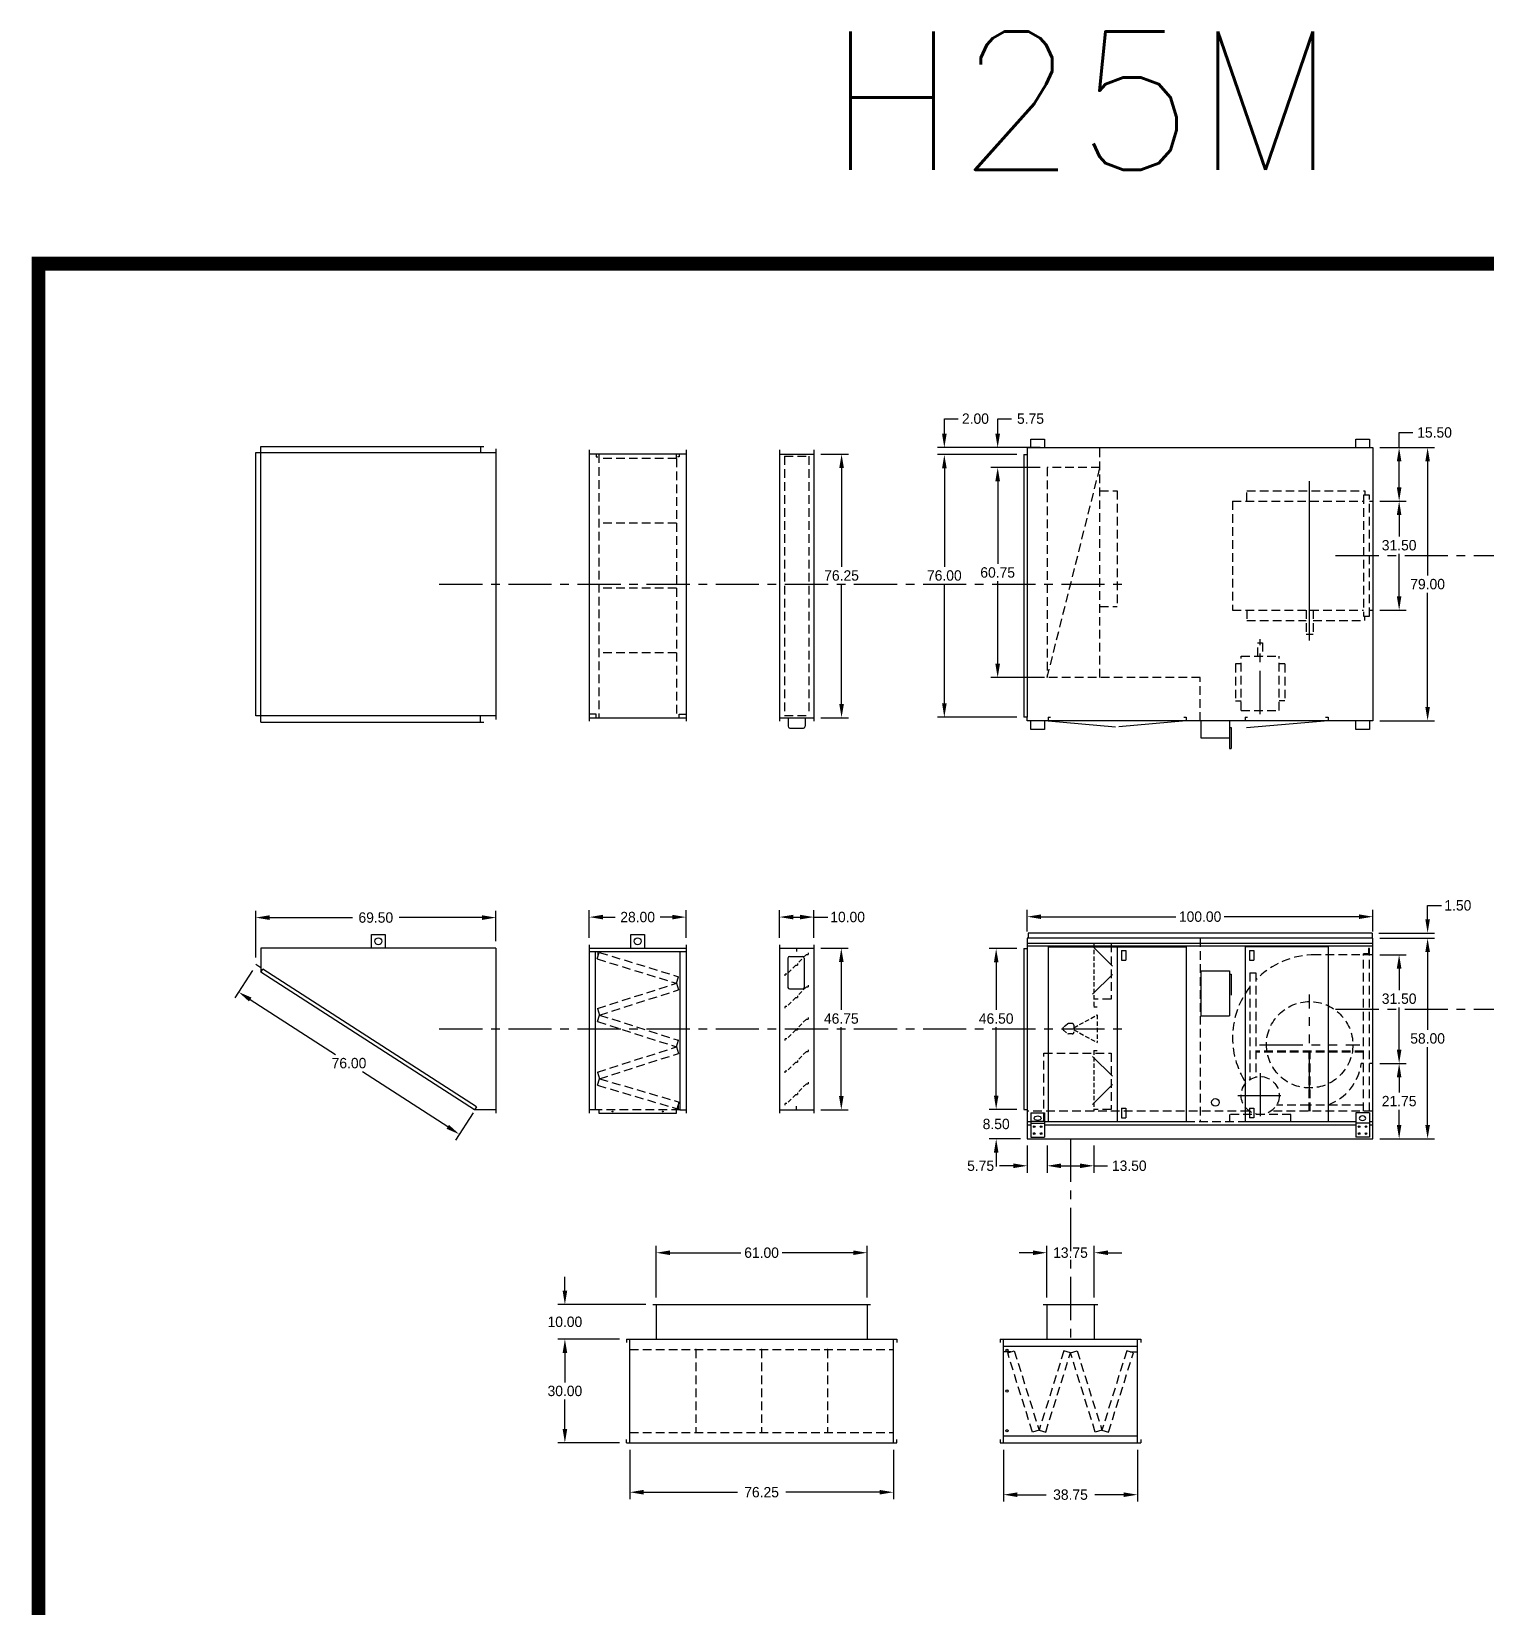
# Model space of a CAD drawing. Header units: inches. Extents: x 3 to 643, y -843 to 69.
# Drawn here: x 2.6 to 423.6, y -387.4 to 68.5 of the extents above; entities that cross this region are included whole.
import ezdxf

# ---------------------------------------------------------------- set-up
doc = ezdxf.new("R2010")
doc.units = ezdxf.units.IN
doc.header["$LTSCALE"] = 10
doc.header["$MEASUREMENT"] = 0
for name, pattern in [('CENTER', [2, 1.25, -0.25, 0.25, -0.25]), ('HIDDEN', [0.375, 0.25, -0.125]), ('PHANTOM', [2.5, 1.25, -0.25, 0.25, -0.25, 0.25, -0.25])]:
    doc.linetypes.add(name, pattern=pattern)
for name, color, linetype in [('CENTERLINE', 2, 'CENTER'), ('FA-FILTER', 5, 'Continuous'), ('HOOD', 5, 'Continuous'), ('INTAKE-DAMPER', 5, 'Continuous'), ('OBJECT', 5, 'Continuous'), ('RAM25UNIT', 3, 'Continuous')]:
    doc.layers.add(name, color=color, linetype=linetype)
doc.layers.add('TEXT', color=7, linetype='Continuous', lineweight=40)
doc.styles.add('S10', font='romans.shx', dxfattribs={"height": 0.1})
doc.dimstyles.new('DIMENSIONS', dxfattribs={"dimscale": 0, "dimtxt": 3, "dimasz": 4, "dimexe": 2, "dimexo": 2, "dimgap": 1, "dimtad": 0, "dimtih": 1, "dimtoh": 1, "dimzin": 0, "dimdsep": 46, "dimtxsty": 'Standard', "dimcen": 0.09, "dimclrd": 256, "dimclre": 256, "dimclrt": 1, "dimadec": 0, "dimazin": 0, "dimtfac": 1, "dimtofl": 0, "dimtmove": 0, "dimatfit": 3, "dimfxl": 0, "dimtolj": 1, "dimtzin": 0, "dimarcsym": 0})

# ---------------------------------------------------------------- blocks, each defined once
blk = doc.blocks.new('*D75')
at = {"layer": 'DEFPOINTS', "color": 0}
for p in [(390.72, -187.55), (290.72, -193.79), (390.72, -193.79)]:
    blk.add_point(p, dxfattribs=at)
at = {"layer": 'RAM25UNIT', "lineweight": -2}
for p, q in [((290.72, -191.79), (290.72, -185.55)), ((390.72, -191.79), (390.72, -185.55)), ((294.72, -187.55), (333.72, -187.55)), ((386.72, -187.55), (347.72, -187.55))]:
    blk.add_line(p, q, dxfattribs=at)
at = {"layer": 'RAM25UNIT'}
for points in [[(294.72, -186.89), (294.72, -188.22), (290.72, -187.55)], [(386.72, -186.89), (386.72, -188.22), (390.72, -187.55)]]:
    blk.add_solid(points, dxfattribs=at)
at = {"layer": 'RAM25UNIT', "color": 1, "insert": (340.72, -187.55), "char_height": 3, "attachment_point": 5}
blk.add_mtext('\\A1;100.00', dxfattribs=at)
blk = doc.blocks.new('*D76')
at = {"layer": 'DEFPOINTS', "color": 0}
for p in [(266.72, -51.85), (289.72, -53.85), (290.72, -51.85)]:
    blk.add_point(p, dxfattribs=at)
at = {"layer": 'RAM25UNIT', "lineweight": -2}
for p, q in [((266.72, -47.85), (266.72, -43.48)), ((266.72, -43.48), (270.72, -43.48)), ((288.72, -51.85), (264.72, -51.85)), ((287.72, -53.85), (264.72, -53.85)), ((266.72, -57.85), (266.72, -61.85))]:
    blk.add_line(p, q, dxfattribs=at)
at = {"layer": 'RAM25UNIT'}
for points in [[(266.06, -47.85), (267.39, -47.85), (266.72, -51.85)], [(266.06, -57.85), (267.39, -57.85), (266.72, -53.85)]]:
    blk.add_solid(points, dxfattribs=at)
at = {"layer": 'RAM25UNIT', "color": 1, "insert": (275.72, -43.48), "char_height": 3, "attachment_point": 5}
blk.add_mtext('\\A1;2.00', dxfattribs=at)
blk = doc.blocks.new('*D77')
at = {"layer": 'DEFPOINTS', "color": 0}
for p in [(136.99, -187.82), (136.99, -196.66), (67.49, -201.4)]:
    blk.add_point(p, dxfattribs=at)
at = {"layer": 'RAM25UNIT', "lineweight": -2}
for p, q in [((67.49, -199.4), (67.49, -185.82)), ((136.99, -194.66), (136.99, -185.82)), ((71.49, -187.82), (95.49, -187.82)), ((132.99, -187.82), (108.99, -187.82))]:
    blk.add_line(p, q, dxfattribs=at)
at = {"layer": 'RAM25UNIT'}
for points in [[(71.49, -187.15), (71.49, -188.48), (67.49, -187.82)], [(132.99, -187.15), (132.99, -188.48), (136.99, -187.82)]]:
    blk.add_solid(points, dxfattribs=at)
at = {"layer": 'RAM25UNIT', "color": 1, "insert": (102.24, -187.82), "char_height": 3, "attachment_point": 5}
blk.add_mtext('\\A1;69.50', dxfattribs=at)
blk = doc.blocks.new('*D78')
at = {"layer": 'DEFPOINTS', "color": 0}
for p in [(67.65, -201.4), (131.53, -242.57), (126.42, -250.51)]:
    blk.add_point(p, dxfattribs=at)
at = {"layer": 'RAM25UNIT', "lineweight": -2}
for p, q in [((66.57, -203.08), (61.45, -211.02)), ((65.9, -211.51), (90.6, -227.43)), ((123.05, -248.35), (98.35, -232.43)), ((130.45, -244.25), (125.33, -252.19))]:
    blk.add_line(p, q, dxfattribs=at)
at = {"layer": 'RAM25UNIT'}
for points in [[(66.26, -210.95), (65.54, -212.07), (62.53, -209.34)], [(123.41, -247.79), (122.69, -248.91), (126.42, -250.51)]]:
    blk.add_solid(points, dxfattribs=at)
at = {"layer": 'RAM25UNIT', "color": 1, "insert": (94.48, -229.93), "char_height": 3, "attachment_point": 5}
blk.add_mtext('\\A1;76.00', dxfattribs=at)
blk = doc.blocks.new('*D79')
at = {"layer": 'DEFPOINTS', "color": 0}
for p in [(228.99, -187.66), (218.99, -195.66), (228.99, -195.66)]:
    blk.add_point(p, dxfattribs=at)
at = {"layer": 'RAM25UNIT', "lineweight": -2}
for p, q in [((218.99, -193.66), (218.99, -185.66)), ((228.99, -193.66), (228.99, -185.66)), ((222.99, -187.66), (224.99, -187.66)), ((228.99, -187.66), (232.99, -187.66))]:
    blk.add_line(p, q, dxfattribs=at)
at = {"layer": 'RAM25UNIT'}
for points in [[(222.99, -187), (222.99, -188.33), (218.99, -187.66)], [(224.99, -187), (224.99, -188.33), (228.99, -187.66)]]:
    blk.add_solid(points, dxfattribs=at)
at = {"layer": 'RAM25UNIT', "color": 1, "insert": (238.74, -187.66), "char_height": 3, "attachment_point": 5}
blk.add_mtext('\\A1;10.00', dxfattribs=at)
blk = doc.blocks.new('*D80')
at = {"layer": 'DEFPOINTS', "color": 0}
for p in [(191.99, -187.67), (163.99, -195.66), (191.99, -195.66)]:
    blk.add_point(p, dxfattribs=at)
at = {"layer": 'RAM25UNIT', "lineweight": -2}
for p, q in [((163.99, -193.66), (163.99, -185.67)), ((191.99, -193.66), (191.99, -185.67)), ((167.99, -187.67), (171.49, -187.67)), ((187.99, -187.67), (184.49, -187.67))]:
    blk.add_line(p, q, dxfattribs=at)
at = {"layer": 'RAM25UNIT'}
for points in [[(167.99, -187), (167.99, -188.33), (163.99, -187.67)], [(187.99, -187), (187.99, -188.33), (191.99, -187.67)]]:
    blk.add_solid(points, dxfattribs=at)
at = {"layer": 'RAM25UNIT', "color": 1, "insert": (177.99, -187.67), "char_height": 3, "attachment_point": 5}
blk.add_mtext('\\A1;28.00', dxfattribs=at)
blk = doc.blocks.new('*D81')
at = {"layer": 'DEFPOINTS', "color": 0}
for p in [(289.72, -196.79), (281.72, -243.29), (289.72, -243.29)]:
    blk.add_point(p, dxfattribs=at)
at = {"layer": 'RAM25UNIT', "lineweight": -2}
for p, q in [((287.72, -196.79), (279.72, -196.79)), ((281.72, -200.79), (281.72, -214.54)), ((281.72, -239.29), (281.72, -219.54)), ((287.72, -243.29), (279.72, -243.29))]:
    blk.add_line(p, q, dxfattribs=at)
at = {"layer": 'RAM25UNIT'}
for points in [[(281.06, -200.79), (282.39, -200.79), (281.72, -196.79)], [(281.06, -239.29), (282.39, -239.29), (281.72, -243.29)]]:
    blk.add_solid(points, dxfattribs=at)
at = {"layer": 'RAM25UNIT', "color": 1, "insert": (281.72, -217.04), "char_height": 3, "attachment_point": 5}
blk.add_mtext('\\A1;46.50', dxfattribs=at)
blk = doc.blocks.new('*D82')
at = {"layer": 'DEFPOINTS', "color": 0}
for p in [(228.99, -196.66), (236.91, -196.66), (228.99, -243.41)]:
    blk.add_point(p, dxfattribs=at)
at = {"layer": 'RAM25UNIT', "lineweight": -2}
for p, q in [((230.99, -196.66), (238.91, -196.66)), ((236.91, -200.66), (236.91, -214.54)), ((236.91, -239.41), (236.91, -219.54)), ((230.99, -243.41), (238.91, -243.41))]:
    blk.add_line(p, q, dxfattribs=at)
at = {"layer": 'RAM25UNIT'}
for points in [[(236.25, -200.66), (237.58, -200.66), (236.91, -196.66)], [(236.25, -239.41), (237.58, -239.41), (236.91, -243.41)]]:
    blk.add_solid(points, dxfattribs=at)
at = {"layer": 'RAM25UNIT', "color": 1, "insert": (236.91, -217.04), "char_height": 3, "attachment_point": 5}
blk.add_mtext('\\A1;46.75', dxfattribs=at)
blk = doc.blocks.new('*D83')
at = {"layer": 'DEFPOINTS', "color": 0}
for p in [(289.72, -243.29), (281.72, -251.79), (290.72, -251.79)]:
    blk.add_point(p, dxfattribs=at)
at = {"layer": 'RAM25UNIT', "lineweight": -2}
for p, q in [((281.72, -239.29), (281.72, -235.29)), ((287.72, -243.29), (279.72, -243.29)), ((288.72, -251.79), (279.72, -251.79)), ((281.72, -255.79), (281.72, -259.79))]:
    blk.add_line(p, q, dxfattribs=at)
at = {"layer": 'RAM25UNIT'}
for points in [[(281.06, -239.29), (282.39, -239.29), (281.72, -243.29)], [(281.06, -255.79), (282.39, -255.79), (281.72, -251.79)]]:
    blk.add_solid(points, dxfattribs=at)
at = {"layer": 'RAM25UNIT', "color": 1, "insert": (281.72, -247.54), "char_height": 3, "attachment_point": 5}
blk.add_mtext('\\A1;8.50', dxfattribs=at)
blk = doc.blocks.new('*D84')
at = {"layer": 'DEFPOINTS', "color": 0}
for p in [(266.72, -53.85), (289.72, -53.85), (289.72, -129.85)]:
    blk.add_point(p, dxfattribs=at)
at = {"layer": 'RAM25UNIT', "lineweight": -2}
for p, q in [((287.72, -53.85), (264.72, -53.85)), ((266.72, -57.85), (266.72, -86.35)), ((266.72, -125.85), (266.72, -91.35)), ((287.72, -129.85), (264.72, -129.85))]:
    blk.add_line(p, q, dxfattribs=at)
at = {"layer": 'RAM25UNIT'}
for points in [[(266.06, -57.85), (267.39, -57.85), (266.72, -53.85)], [(266.06, -125.85), (267.39, -125.85), (266.72, -129.85)]]:
    blk.add_solid(points, dxfattribs=at)
at = {"layer": 'RAM25UNIT', "color": 1, "insert": (266.72, -88.85), "char_height": 3, "attachment_point": 5}
blk.add_mtext('\\A1;76.00', dxfattribs=at)
blk = doc.blocks.new('*D85')
at = {"layer": 'DEFPOINTS', "color": 0}
for p in [(228.99, -53.73), (228.99, -129.98), (236.99, -129.98)]:
    blk.add_point(p, dxfattribs=at)
at = {"layer": 'RAM25UNIT', "lineweight": -2}
for p, q in [((230.99, -53.73), (238.99, -53.73)), ((236.99, -57.73), (236.99, -86.35)), ((236.99, -125.98), (236.99, -91.35)), ((230.99, -129.98), (238.99, -129.98))]:
    blk.add_line(p, q, dxfattribs=at)
at = {"layer": 'RAM25UNIT'}
for points in [[(236.32, -57.73), (237.66, -57.73), (236.99, -53.73)], [(236.32, -125.98), (237.66, -125.98), (236.99, -129.98)]]:
    blk.add_solid(points, dxfattribs=at)
at = {"layer": 'RAM25UNIT', "color": 1, "insert": (236.99, -88.85), "char_height": 3, "attachment_point": 5}
blk.add_mtext('\\A1;76.25', dxfattribs=at)
blk = doc.blocks.new('*D88')
at = {"layer": 'DEFPOINTS', "color": 0}
for p in [(390.72, -193.79), (406.54, -193.79), (390.72, -251.79)]:
    blk.add_point(p, dxfattribs=at)
at = {"layer": 'RAM25UNIT', "lineweight": -2}
for p, q in [((392.72, -193.79), (408.54, -193.79)), ((406.54, -197.79), (406.54, -220.29)), ((406.54, -247.79), (406.54, -225.29)), ((392.72, -251.79), (408.54, -251.79))]:
    blk.add_line(p, q, dxfattribs=at)
at = {"layer": 'RAM25UNIT'}
for points in [[(405.88, -197.79), (407.21, -197.79), (406.54, -193.79)], [(405.88, -247.79), (407.21, -247.79), (406.54, -251.79)]]:
    blk.add_solid(points, dxfattribs=at)
at = {"layer": 'RAM25UNIT', "color": 1, "insert": (406.54, -222.79), "char_height": 3, "attachment_point": 5}
blk.add_mtext('\\A1;58.00', dxfattribs=at)
blk = doc.blocks.new('*D89')
at = {"layer": 'DEFPOINTS', "color": 0}
for p in [(390.72, -230.04), (390.72, -251.79), (398.3, -251.79)]:
    blk.add_point(p, dxfattribs=at)
at = {"layer": 'RAM25UNIT', "lineweight": -2}
for p, q in [((392.72, -230.04), (400.3, -230.04)), ((398.3, -234.04), (398.3, -238.41)), ((398.3, -247.79), (398.3, -243.41)), ((392.72, -251.79), (400.3, -251.79))]:
    blk.add_line(p, q, dxfattribs=at)
at = {"layer": 'RAM25UNIT'}
for points in [[(397.63, -234.04), (398.96, -234.04), (398.3, -230.04)], [(397.63, -247.79), (398.96, -247.79), (398.3, -251.79)]]:
    blk.add_solid(points, dxfattribs=at)
at = {"layer": 'RAM25UNIT', "color": 1, "insert": (398.3, -240.91), "char_height": 3, "attachment_point": 5}
blk.add_mtext('\\A1;21.75', dxfattribs=at)
blk = doc.blocks.new('*D90')
at = {"layer": 'DEFPOINTS', "color": 0}
for p in [(390.47, -192.29), (390.72, -193.79), (406.54, -192.29)]:
    blk.add_point(p, dxfattribs=at)
at = {"layer": 'RAM25UNIT', "lineweight": -2}
for p, q in [((406.54, -188.29), (406.54, -184.29)), ((406.54, -184.29), (410.54, -184.29)), ((392.47, -192.29), (408.54, -192.29)), ((392.72, -193.79), (408.54, -193.79)), ((406.54, -197.79), (406.54, -201.79))]:
    blk.add_line(p, q, dxfattribs=at)
at = {"layer": 'RAM25UNIT'}
for points in [[(405.88, -188.29), (407.21, -188.29), (406.54, -192.29)], [(405.88, -197.79), (407.21, -197.79), (406.54, -193.79)]]:
    blk.add_solid(points, dxfattribs=at)
at = {"layer": 'RAM25UNIT', "color": 1, "insert": (415.29, -184.29), "char_height": 3, "attachment_point": 5}
blk.add_mtext('\\A1;1.50', dxfattribs=at)
blk = doc.blocks.new('*D91')
at = {"layer": 'DEFPOINTS', "color": 0}
for p in [(390.72, -198.54), (390.72, -230.04), (398.3, -230.04)]:
    blk.add_point(p, dxfattribs=at)
at = {"layer": 'RAM25UNIT', "lineweight": -2}
for p, q in [((392.72, -198.54), (400.3, -198.54)), ((398.3, -202.54), (398.3, -208.79)), ((398.3, -226.04), (398.3, -213.79)), ((392.72, -230.04), (400.3, -230.04))]:
    blk.add_line(p, q, dxfattribs=at)
at = {"layer": 'RAM25UNIT'}
for points in [[(397.63, -202.54), (398.96, -202.54), (398.3, -198.54)], [(397.63, -226.04), (398.96, -226.04), (398.3, -230.04)]]:
    blk.add_solid(points, dxfattribs=at)
at = {"layer": 'RAM25UNIT', "color": 1, "insert": (398.3, -211.29), "char_height": 3, "attachment_point": 5}
blk.add_mtext('\\A1;31.50', dxfattribs=at)
blk = doc.blocks.new('*D95')
at = {"layer": 'DEFPOINTS', "color": 0}
for p in [(390.72, -51.85), (390.72, -130.85), (406.54, -130.85)]:
    blk.add_point(p, dxfattribs=at)
at = {"layer": 'RAM25UNIT', "lineweight": -2}
for p, q in [((392.72, -51.85), (408.54, -51.85)), ((406.54, -55.85), (406.54, -88.85)), ((406.54, -126.85), (406.54, -93.85)), ((392.72, -130.85), (408.54, -130.85))]:
    blk.add_line(p, q, dxfattribs=at)
at = {"layer": 'RAM25UNIT'}
for points in [[(405.88, -55.85), (407.21, -55.85), (406.54, -51.85)], [(405.88, -126.85), (407.21, -126.85), (406.54, -130.85)]]:
    blk.add_solid(points, dxfattribs=at)
at = {"layer": 'RAM25UNIT', "color": 1, "insert": (406.54, -91.35), "char_height": 3, "attachment_point": 5}
blk.add_mtext('\\A1;79.00', dxfattribs=at)
blk = doc.blocks.new('*D96')
at = {"layer": 'DEFPOINTS', "color": 0}
for p in [(390.72, -67.35), (390.72, -98.85), (398.3, -98.85)]:
    blk.add_point(p, dxfattribs=at)
at = {"layer": 'RAM25UNIT', "lineweight": -2}
for p, q in [((392.72, -67.35), (400.3, -67.35)), ((398.3, -71.35), (398.3, -77.6)), ((398.3, -94.85), (398.3, -82.6)), ((392.72, -98.85), (400.3, -98.85))]:
    blk.add_line(p, q, dxfattribs=at)
at = {"layer": 'RAM25UNIT'}
for points in [[(397.63, -71.35), (398.96, -71.35), (398.3, -67.35)], [(397.63, -94.85), (398.96, -94.85), (398.3, -98.85)]]:
    blk.add_solid(points, dxfattribs=at)
at = {"layer": 'RAM25UNIT', "color": 1, "insert": (398.3, -80.1), "char_height": 3, "attachment_point": 5}
blk.add_mtext('\\A1;31.50', dxfattribs=at)
blk = doc.blocks.new('*D97')
at = {"layer": 'DEFPOINTS', "color": 0}
for p in [(390.72, -51.85), (390.72, -67.35), (398.3, -67.35)]:
    blk.add_point(p, dxfattribs=at)
at = {"layer": 'RAM25UNIT', "lineweight": -2}
for p, q in [((398.3, -51.85), (398.3, -47.48)), ((398.3, -47.48), (402.3, -47.48)), ((392.72, -51.85), (400.3, -51.85)), ((398.3, -63.35), (398.3, -55.85)), ((392.72, -67.35), (400.3, -67.35))]:
    blk.add_line(p, q, dxfattribs=at)
at = {"layer": 'RAM25UNIT'}
for points in [[(397.63, -55.85), (398.96, -55.85), (398.3, -51.85)], [(397.63, -63.35), (398.96, -63.35), (398.3, -67.35)]]:
    blk.add_solid(points, dxfattribs=at)
at = {"layer": 'RAM25UNIT', "color": 1, "insert": (408.55, -47.48), "char_height": 3, "attachment_point": 5}
blk.add_mtext('\\A1;15.50', dxfattribs=at)
blk = doc.blocks.new('A$C7EE451D5')
at = {"layer": 'FA-FILTER', "linetype": 'Continuous'}
for centre in [(2, -3.1875), (2, -15), (2, -26.5)]:
    blk.add_circle(centre, 0.3125, dxfattribs=at)
blk = doc.blocks.new('*D128')
at = {"layer": 'DEFPOINTS', "color": 0}
for p in [(310.1, -284.77), (296.35, -299.77), (310.1, -299.77)]:
    blk.add_point(p, dxfattribs=at)
at = {"layer": 'RAM25UNIT', "lineweight": -2}
for p, q in [((292.35, -284.77), (288.35, -284.77)), ((296.35, -297.77), (296.35, -282.77)), ((310.1, -297.77), (310.1, -282.77)), ((314.1, -284.77), (318.1, -284.77))]:
    blk.add_line(p, q, dxfattribs=at)
at = {"layer": 'RAM25UNIT'}
for points in [[(292.35, -284.11), (292.35, -285.44), (296.35, -284.77)], [(314.1, -284.11), (314.1, -285.44), (310.1, -284.77)]]:
    blk.add_solid(points, dxfattribs=at)
at = {"layer": 'RAM25UNIT', "color": 1, "insert": (303.22, -284.77), "char_height": 3, "attachment_point": 5}
blk.add_mtext('\\A1;13.75', dxfattribs=at)
blk = doc.blocks.new('*D129')
at = {"layer": 'DEFPOINTS', "color": 0}
for p in [(283.85, -339.77), (322.6, -339.77), (322.6, -354.77)]:
    blk.add_point(p, dxfattribs=at)
at = {"layer": 'RAM25UNIT', "lineweight": -2}
for p, q in [((283.85, -341.77), (283.85, -356.77)), ((322.6, -341.77), (322.6, -356.77)), ((287.85, -354.77), (296.22, -354.77)), ((318.6, -354.77), (310.22, -354.77))]:
    blk.add_line(p, q, dxfattribs=at)
at = {"layer": 'RAM25UNIT'}
for points in [[(287.85, -354.11), (287.85, -355.44), (283.85, -354.77)], [(318.6, -354.11), (318.6, -355.44), (322.6, -354.77)]]:
    blk.add_solid(points, dxfattribs=at)
at = {"layer": 'RAM25UNIT', "color": 1, "insert": (303.22, -354.77), "char_height": 3, "attachment_point": 5}
blk.add_mtext('\\A1;38.75', dxfattribs=at)
blk = doc.blocks.new('*D130')
at = {"layer": 'DEFPOINTS', "color": 0}
for p in [(175.72, -339.77), (251.97, -339.77), (251.97, -354.06)]:
    blk.add_point(p, dxfattribs=at)
at = {"layer": 'RAM25UNIT', "lineweight": -2}
for p, q in [((175.72, -341.77), (175.72, -356.06)), ((251.97, -341.77), (251.97, -356.06)), ((179.72, -354.06), (206.85, -354.06)), ((247.97, -354.06), (220.85, -354.06))]:
    blk.add_line(p, q, dxfattribs=at)
at = {"layer": 'RAM25UNIT'}
for points in [[(179.72, -353.39), (179.72, -354.73), (175.72, -354.06)], [(247.97, -353.39), (247.97, -354.73), (251.97, -354.06)]]:
    blk.add_solid(points, dxfattribs=at)
at = {"layer": 'RAM25UNIT', "color": 1, "insert": (213.85, -354.06), "char_height": 3, "attachment_point": 5}
blk.add_mtext('\\A1;76.25', dxfattribs=at)
blk = doc.blocks.new('*D131')
at = {"layer": 'DEFPOINTS', "color": 0}
for p in [(244.35, -284.77), (183.35, -299.77), (244.35, -299.77)]:
    blk.add_point(p, dxfattribs=at)
at = {"layer": 'RAM25UNIT', "lineweight": -2}
for p, q in [((183.35, -297.77), (183.35, -282.77)), ((187.35, -284.77), (207.85, -284.77)), ((240.35, -284.77), (219.85, -284.77)), ((244.35, -297.77), (244.35, -282.77))]:
    blk.add_line(p, q, dxfattribs=at)
at = {"layer": 'RAM25UNIT'}
for points in [[(187.35, -284.11), (187.35, -285.44), (183.35, -284.77)], [(240.35, -284.11), (240.35, -285.44), (244.35, -284.77)]]:
    blk.add_solid(points, dxfattribs=at)
at = {"layer": 'RAM25UNIT', "color": 1, "insert": (213.85, -284.77), "char_height": 3, "attachment_point": 5}
blk.add_mtext('\\A1;61.00', dxfattribs=at)
blk = doc.blocks.new('*D132')
at = {"layer": 'DEFPOINTS', "color": 0}
for p in [(156.94, -299.77), (182.35, -299.77), (174.72, -309.77)]:
    blk.add_point(p, dxfattribs=at)
at = {"layer": 'RAM25UNIT', "lineweight": -2}
for p, q in [((156.94, -295.77), (156.94, -291.77)), ((180.35, -299.77), (154.94, -299.77)), ((172.72, -309.77), (154.94, -309.77)), ((156.94, -313.77), (156.94, -317.77))]:
    blk.add_line(p, q, dxfattribs=at)
at = {"layer": 'RAM25UNIT'}
for points in [[(156.28, -295.77), (157.61, -295.77), (156.94, -299.77)], [(156.28, -313.77), (157.61, -313.77), (156.94, -309.77)]]:
    blk.add_solid(points, dxfattribs=at)
at = {"layer": 'RAM25UNIT', "color": 1, "insert": (156.94, -304.77), "char_height": 3, "attachment_point": 5}
blk.add_mtext('\\A1;10.00', dxfattribs=at)
blk = doc.blocks.new('*D133')
at = {"layer": 'DEFPOINTS', "color": 0}
for p in [(156.94, -309.77), (174.72, -309.77), (174.72, -339.77)]:
    blk.add_point(p, dxfattribs=at)
at = {"layer": 'RAM25UNIT', "lineweight": -2}
for p, q in [((172.72, -309.77), (154.94, -309.77)), ((156.94, -313.77), (156.94, -322.27)), ((156.94, -335.77), (156.94, -327.27)), ((172.72, -339.77), (154.94, -339.77))]:
    blk.add_line(p, q, dxfattribs=at)
at = {"layer": 'RAM25UNIT'}
for points in [[(156.28, -313.77), (157.61, -313.77), (156.94, -309.77)], [(156.28, -335.77), (157.61, -335.77), (156.94, -339.77)]]:
    blk.add_solid(points, dxfattribs=at)
at = {"layer": 'RAM25UNIT', "color": 1, "insert": (156.94, -324.77), "char_height": 3, "attachment_point": 5}
blk.add_mtext('\\A1;30.00', dxfattribs=at)
blk = doc.blocks.new('*D134')
at = {"layer": 'DEFPOINTS', "color": 0}
for p in [(296.47, -251.79), (309.97, -251.79), (309.97, -259.62)]:
    blk.add_point(p, dxfattribs=at)
at = {"layer": 'RAM25UNIT', "lineweight": -2}
for p, q in [((296.47, -253.79), (296.47, -261.62)), ((309.97, -253.79), (309.97, -261.62)), ((300.47, -259.62), (305.97, -259.62)), ((309.97, -259.62), (313.97, -259.62))]:
    blk.add_line(p, q, dxfattribs=at)
at = {"layer": 'RAM25UNIT'}
for points in [[(300.47, -258.95), (300.47, -260.29), (296.47, -259.62)], [(305.97, -258.95), (305.97, -260.29), (309.97, -259.62)]]:
    blk.add_solid(points, dxfattribs=at)
at = {"layer": 'RAM25UNIT', "color": 1, "insert": (320.22, -259.62), "char_height": 3, "attachment_point": 5}
blk.add_mtext('\\A1;13.50', dxfattribs=at)
blk = doc.blocks.new('*D135')
at = {"layer": 'DEFPOINTS', "color": 0}
for p in [(290.72, -251.79), (296.47, -251.79), (296.47, -259.62)]:
    blk.add_point(p, dxfattribs=at)
at = {"layer": 'RAM25UNIT', "lineweight": -2}
for p, q in [((290.72, -253.79), (290.72, -261.62)), ((296.47, -253.79), (296.47, -261.62)), ((286.72, -259.62), (282.72, -259.62)), ((300.47, -259.62), (304.47, -259.62))]:
    blk.add_line(p, q, dxfattribs=at)
at = {"layer": 'RAM25UNIT'}
for points in [[(286.72, -258.95), (286.72, -260.29), (290.72, -259.62)], [(300.47, -258.95), (300.47, -260.29), (296.47, -259.62)]]:
    blk.add_solid(points, dxfattribs=at)
at = {"layer": 'RAM25UNIT', "color": 1, "insert": (277.22, -259.62), "char_height": 3, "attachment_point": 5}
blk.add_mtext('\\A1;5.75', dxfattribs=at)
blk = doc.blocks.new('*D136')
at = {"layer": 'DEFPOINTS', "color": 0}
for p in [(296.47, -57.6), (282.15, -118.35), (296.47, -118.35)]:
    blk.add_point(p, dxfattribs=at)
at = {"layer": 'RAM25UNIT', "lineweight": -2}
for p, q in [((294.47, -57.6), (280.15, -57.6)), ((282.15, -61.6), (282.15, -85.48)), ((282.15, -114.35), (282.15, -90.48)), ((294.47, -118.35), (280.15, -118.35))]:
    blk.add_line(p, q, dxfattribs=at)
at = {"layer": 'RAM25UNIT'}
for points in [[(281.48, -61.6), (282.82, -61.6), (282.15, -57.6)], [(281.48, -114.35), (282.82, -114.35), (282.15, -118.35)]]:
    blk.add_solid(points, dxfattribs=at)
at = {"layer": 'RAM25UNIT', "color": 1, "insert": (282.15, -87.98), "char_height": 3, "attachment_point": 5}
blk.add_mtext('\\A1;60.75', dxfattribs=at)
blk = doc.blocks.new('*D137')
at = {"layer": 'DEFPOINTS', "color": 0}
for p in [(282.15, -51.85), (296.47, -51.85), (296.47, -57.6)]:
    blk.add_point(p, dxfattribs=at)
at = {"layer": 'RAM25UNIT', "lineweight": -2}
for p, q in [((282.15, -47.85), (282.15, -43.48)), ((282.15, -43.48), (286.15, -43.48)), ((294.47, -51.85), (280.15, -51.85)), ((294.47, -57.6), (280.15, -57.6)), ((282.15, -61.6), (282.15, -65.6))]:
    blk.add_line(p, q, dxfattribs=at)
at = {"layer": 'RAM25UNIT'}
for points in [[(281.48, -47.85), (282.82, -47.85), (282.15, -51.85)], [(281.48, -61.6), (282.82, -61.6), (282.15, -57.6)]]:
    blk.add_solid(points, dxfattribs=at)
at = {"layer": 'RAM25UNIT', "color": 1, "insert": (291.65, -43.48), "char_height": 3, "attachment_point": 5}
blk.add_mtext('\\A1;5.75', dxfattribs=at)
blk = doc.blocks.new('A$C1C4A39E1')
at = {"layer": 'OBJECT', "color": 4, "linetype": 'HIDDEN'}
for p, q in [((4.85, 15.675), (4.85, 19.525)), ((4.85, 19.525), (6.15, 19.525)), ((6.15, 19.525), (6.15, 15.675)), ((0, 0), (0, 15.675)), ((0, 15.675), (11, 15.675)), ((11, 0), (11, 15.675)), ((-1.65, 13.475), (-1.65, 2.75)), ((0, 13.475), (-1.65, 13.475)), ((12.65, 13.475), (11, 13.475)), ((12.65, 13.475), (12.65, 2.75)), ((-1.65, 2.75), (0, 2.75)), ((0, 0), (11, 0)), ((12.65, 2.75), (11, 2.75))]:
    blk.add_line(p, q, dxfattribs=at)
at = {"layer": 'OBJECT', "color": 191, "linetype": 'PHANTOM'}
blk.add_line((5.5, -1.1), (5.5, 20.625), dxfattribs=at)

msp = doc.modelspace()

# ---------------------------------------------------------------- linework, layer by layer
at = {"color": 191, "linetype": 'PHANTOM', "ltscale": 12}
msp.add_line((372.411, -107.618), (372.411, -61.534), dxfattribs=at)
at = {"color": 5, "ltscale": 12}
for p, q in [((317.974, -197.289), (319.224, -197.289)), ((317.974, -197.289), (317.974, -200.164)), ((317.974, -200.164), (319.224, -200.164)), ((319.224, -197.289), (319.224, -200.164)), ((354.974, -197.289), (354.974, -200.164)), ((354.974, -197.289), (356.224, -197.289)), ((354.974, -200.164), (356.224, -200.164)), ((356.224, -197.289), (356.224, -200.164)), ((340.974, -203.207), (340.974, -216.207)), ((340.974, -203.207), (349.224, -203.207)), ((349.224, -203.207), (349.224, -216.207)), ((349.224, -204.207), (349.724, -204.207)), ((349.724, -204.207), (349.724, -210.207)), ((340.974, -216.207), (349.224, -216.207)), ((317.974, -242.914), (319.224, -242.914)), ((317.974, -242.914), (317.974, -245.789)), ((317.974, -245.789), (319.224, -245.789)), ((319.224, -242.914), (319.224, -245.789)), ((354.974, -242.914), (356.224, -242.914)), ((354.974, -242.914), (354.974, -245.789)), ((356.224, -242.914), (356.224, -245.789))]:
    msp.add_line(p, q, dxfattribs=at)
at = {"layer": 'CENTERLINE'}
for p, q in [((379.917, -83.101), (490.679, -83.101)), ((120.584, -91.351), (319.021, -91.351)), ((379.917, -214.289), (578.794, -214.289)), ((120.584, -220.039), (319.021, -220.039)), ((303.224, -251.789), (303.224, -309.775))]:
    msp.add_line(p, q, dxfattribs=at)
at = {"layer": 'FA-FILTER'}
for p, q in [((163.991, -52.476), (163.991, -130.976)), ((191.991, -53.726), (163.991, -53.726)), ((191.991, -52.476), (191.991, -130.976)), ((163.991, -129.976), (191.991, -129.976)), ((163.991, -195.664), (163.991, -244.414)), ((175.991, -192.664), (179.991, -192.664)), ((175.991, -196.664), (175.991, -192.664)), ((179.991, -192.664), (179.991, -196.664)), ((191.991, -195.664), (191.991, -244.414)), ((163.991, -196.664), (191.991, -196.664)), ((163.991, -197.664), (191.991, -197.664)), ((165.741, -197.664), (165.741, -243.414)), ((190.241, -197.664), (190.241, -243.414)), ((165.741, -243.414), (163.991, -243.414)), ((166.741, -243.414), (166.741, -244.414)), ((166.741, -244.414), (189.241, -244.414)), ((189.241, -244.414), (189.241, -243.414)), ((190.241, -243.414), (191.991, -243.414))]:
    msp.add_line(p, q, dxfattribs=at)
at = {"layer": 'FA-FILTER', "color": 4, "linetype": 'HIDDEN'}
for p, q in [((165.991, -53.726), (165.991, -54.476)), ((165.991, -54.476), (166.491, -54.476)), ((166.741, -53.726), (166.741, -129.976)), ((189.241, -54.976), (189.241, -53.726)), ((189.991, -54.476), (189.491, -54.476)), ((189.991, -53.726), (189.991, -54.476)), ((189.241, -54.976), (166.741, -54.976)), ((189.241, -54.976), (189.241, -129.976)), ((189.241, -73.726), (166.741, -73.726)), ((189.241, -92.476), (166.741, -92.476)), ((189.241, -111.226), (166.741, -111.226)), ((165.991, -128.976), (163.991, -128.976)), ((165.991, -129.976), (165.991, -128.976)), ((189.991, -128.976), (191.991, -128.976)), ((189.991, -129.976), (189.991, -128.976)), ((166.304, -199.788), (166.89, -197.875)), ((166.304, -199.788), (189.251, -206.818)), ((166.597, -198.831), (166.597, -197.664)), ((166.89, -197.875), (189.837, -204.905)), ((189.263, -206.821), (189.849, -204.909)), ((166.365, -214.104), (189.229, -206.811)), ((166.972, -216.01), (189.837, -208.716)), ((189.241, -206.807), (189.849, -208.712)), ((166.365, -214.104), (166.972, -216.01)), ((166.365, -217.915), (166.972, -216.01)), ((166.365, -217.915), (189.229, -225.209)), ((166.972, -216.01), (189.837, -223.303)), ((189.241, -225.212), (189.849, -223.307)), ((166.365, -232.51), (189.229, -225.216)), ((166.972, -234.415), (189.837, -227.121)), ((189.241, -225.212), (189.849, -227.118)), ((166.365, -232.51), (166.972, -234.415)), ((166.408, -236.334), (166.972, -234.415)), ((166.408, -236.334), (189.432, -243.106)), ((166.972, -234.415), (189.997, -241.188)), ((189.444, -243.11), (190.009, -241.191)), ((190.241, -243.414), (165.741, -243.414))]:
    msp.add_line(p, q, dxfattribs=at)
at = {"layer": 'FA-FILTER', "color": 4}
msp.add_line((189.727, -242.151), (189.727, -243.414), dxfattribs=at)
at = {"layer": 'FA-FILTER'}
for centre, radius in [((177.991, -194.664), 1), ((170.741, -243.914), 0.125), ((185.241, -243.914), 0.125)]:
    msp.add_circle(centre, radius, dxfattribs=at)
at = {"layer": 'HOOD'}
for p, q in [((67.491, -53.226), (136.991, -53.226)), ((67.491, -129.476), (67.491, -53.226)), ((68.991, -51.476), (133.491, -51.476)), ((68.991, -131.226), (68.991, -51.476)), ((132.491, -51.476), (132.491, -53.226)), ((136.991, -52.226), (136.991, -130.476)), ((136.991, -129.476), (67.491, -129.476)), ((68.991, -131.226), (133.491, -131.226)), ((132.491, -131.226), (132.491, -129.476)), ((100.991, -192.664), (104.991, -192.664)), ((100.991, -196.664), (100.991, -192.664)), ((104.991, -192.664), (104.991, -196.664)), ((136.991, -196.664), (68.991, -196.664)), ((68.991, -196.664), (68.991, -203.557)), ((136.991, -196.664), (136.991, -244.414)), ((68.991, -202.367), (67.491, -201.401)), ((68.991, -203.557), (69.533, -202.717)), ((130.83, -243.414), (68.991, -203.557)), ((131.372, -242.574), (69.533, -202.717)), ((131.372, -242.574), (130.83, -243.414)), ((136.991, -243.414), (130.83, -243.414))]:
    msp.add_line(p, q, dxfattribs=at)
msp.add_circle((102.991, -194.664), 1, dxfattribs=at)
at = {"layer": 'INTAKE-DAMPER'}
for p, q in [((218.991, -52.476), (218.991, -130.976)), ((218.991, -53.726), (228.991, -53.726)), ((228.991, -52.476), (228.991, -130.976)), ((218.991, -129.976), (228.991, -129.976)), ((221.491, -129.976), (221.491, -132.476)), ((226.491, -129.976), (226.491, -132.476)), ((221.991, -132.976), (225.991, -132.976)), ((218.991, -195.664), (218.991, -244.414)), ((228.991, -195.664), (228.991, -244.414)), ((218.976, -196.664), (228.976, -196.664)), ((218.991, -243.414), (228.991, -243.414))]:
    msp.add_line(p, q, dxfattribs=at)
at = {"layer": 'INTAKE-DAMPER', "color": 4, "linetype": 'HIDDEN'}
for p, q in [((220.491, -54.351), (227.491, -54.351)), ((220.491, -54.351), (220.491, -129.351)), ((227.491, -54.351), (227.491, -129.351)), ((220.491, -129.351), (227.491, -129.351)), ((223.976, -196.664), (223.976, -197.664)), ((223.991, -243.414), (223.991, -242.414))]:
    msp.add_line(p, q, dxfattribs=at)
at = {"layer": 'INTAKE-DAMPER', "ltscale": 12}
for p, q in [((221.476, -199.534), (221.476, -207.994)), ((221.946, -199.064), (225.706, -199.064)), ((226.176, -199.534), (226.176, -207.994)), ((221.946, -208.464), (225.706, -208.464))]:
    msp.add_line(p, q, dxfattribs=at)
at = {"layer": 'INTAKE-DAMPER', "color": 4, "linetype": 'HIDDEN', "ltscale": 0.5}
for p, q in [((226.805, -198.51), (224.226, -201.089)), ((223.726, -201.589), (221.147, -204.168)), ((223.726, -201.589), (224.226, -201.589)), ((224.226, -201.089), (224.226, -201.589)), ((226.805, -207.86), (224.226, -210.439)), ((223.726, -210.939), (221.147, -213.518)), ((223.726, -210.939), (224.226, -210.939)), ((224.226, -210.439), (224.226, -210.939)), ((226.805, -217.21), (224.226, -219.789)), ((223.726, -220.289), (221.147, -222.868)), ((223.726, -220.289), (224.226, -220.289)), ((224.226, -219.789), (224.226, -220.289)), ((226.805, -226.56), (224.226, -229.139)), ((223.726, -229.639), (221.147, -232.218)), ((223.726, -229.639), (224.226, -229.639)), ((224.226, -229.139), (224.226, -229.639)), ((226.805, -235.91), (224.226, -238.489)), ((223.726, -238.989), (221.147, -241.568)), ((223.726, -238.989), (224.226, -238.989)), ((224.226, -238.489), (224.226, -238.989))]:
    msp.add_line(p, q, dxfattribs=at)
at = {"layer": 'INTAKE-DAMPER', "color": 4, "linetype": 'HIDDEN', "ltscale": 12}
for p, q in [((226.805, -198.51), (227.305, -198.51)), ((227.305, -198.01), (227.305, -198.51)), ((220.647, -204.668), (220.647, -204.168)), ((221.147, -204.168), (220.647, -204.168)), ((226.805, -207.86), (227.305, -207.86)), ((227.305, -207.36), (227.305, -207.86)), ((221.147, -213.518), (220.647, -213.518)), ((220.647, -214.018), (220.647, -213.518)), ((226.805, -217.21), (227.305, -217.21)), ((227.305, -216.71), (227.305, -217.21)), ((220.647, -223.368), (220.647, -222.868)), ((221.147, -222.868), (220.647, -222.868)), ((226.805, -226.56), (227.305, -226.56)), ((227.305, -226.06), (227.305, -226.56)), ((221.147, -232.218), (220.647, -232.218)), ((220.647, -232.718), (220.647, -232.218)), ((226.805, -235.91), (227.305, -235.91)), ((227.305, -235.41), (227.305, -235.91)), ((221.147, -241.568), (220.647, -241.568)), ((220.647, -242.068), (220.647, -241.568))]:
    msp.add_line(p, q, dxfattribs=at)
at = {"layer": 'INTAKE-DAMPER'}
for centre, start, end in [((221.991, -132.476), 180, 270), ((225.991, -132.476), 270, 0)]:
    msp.add_arc(centre, 0.5, start, end, dxfattribs=at)
at = {"layer": 'INTAKE-DAMPER', "ltscale": 12}
for centre, start, end in [((221.946, -199.534), 90, 180), ((225.706, -199.534), 0, 90), ((221.946, -207.994), 180, 270), ((225.706, -207.994), 270, 0)]:
    msp.add_arc(centre, 0.47, start, end, dxfattribs=at)
at = {"layer": 'OBJECT'}
for p, q in [((291.724, -49.351), (295.724, -49.351)), ((291.724, -51.851), (291.724, -49.351)), ((295.724, -49.351), (295.724, -51.851)), ((385.724, -49.351), (389.724, -49.351)), ((385.724, -51.851), (385.724, -49.351)), ((389.724, -49.351), (389.724, -51.851)), ((289.724, -53.851), (289.724, -129.851)), ((289.724, -53.851), (290.724, -53.851)), ((290.724, -51.851), (390.724, -51.851)), ((290.724, -51.851), (290.724, -129.851)), ((390.724, -51.851), (390.724, -130.851)), ((290.724, -129.851), (289.724, -129.851)), ((290.724, -130.851), (290.724, -129.851)), ((390.724, -130.851), (290.724, -130.851)), ((291.724, -133.351), (291.724, -130.851)), ((295.724, -130.851), (295.724, -133.351)), ((385.724, -133.351), (385.724, -130.851)), ((389.724, -130.851), (389.724, -133.351)), ((295.724, -133.351), (291.724, -133.351)), ((389.724, -133.351), (385.724, -133.351)), ((390.724, -193.789), (290.724, -193.789)), ((290.724, -193.789), (290.724, -251.789)), ((390.724, -195.289), (290.724, -195.289)), ((390.724, -196.039), (290.724, -196.039)), ((390.474, -192.289), (290.974, -192.289)), ((290.974, -192.289), (290.974, -193.789)), ((390.474, -192.289), (390.474, -193.789)), ((390.724, -198.539), (390.724, -193.789)), ((289.724, -196.789), (289.724, -243.289)), ((289.724, -196.789), (290.724, -196.789)), ((296.724, -196.289), (296.724, -246.789)), ((296.724, -196.289), (336.724, -196.289)), ((316.724, -196.289), (316.724, -246.789)), ((336.724, -196.289), (336.724, -246.789)), ((377.724, -196.289), (353.724, -196.289)), ((353.724, -196.289), (353.724, -246.789)), ((377.724, -196.289), (377.724, -246.789)), ((390.724, -230.039), (390.724, -198.539)), ((390.724, -251.789), (390.724, -230.039)), ((289.724, -243.289), (290.724, -243.289)), ((356.224, -245.789), (354.974, -245.789)), ((290.724, -246.789), (291.724, -246.789)), ((290.724, -247.789), (291.724, -247.789)), ((295.724, -246.789), (336.724, -246.789)), ((295.724, -247.789), (385.724, -247.789)), ((353.724, -246.789), (385.724, -246.789)), ((389.724, -246.789), (390.724, -246.789)), ((389.724, -247.789), (390.724, -247.789)), ((290.724, -251.789), (390.724, -251.789)), ((182.349, -299.775), (245.349, -299.775)), ((183.349, -299.775), (183.349, -309.775)), ((244.349, -299.775), (244.349, -309.775)), ((295.349, -299.775), (311.099, -299.775)), ((296.349, -299.775), (296.349, -309.775)), ((310.099, -299.775), (310.099, -309.775)), ((174.724, -309.775), (252.974, -309.775)), ((174.724, -309.775), (174.724, -310.775)), ((175.724, -339.775), (175.724, -309.775)), ((251.974, -339.775), (251.974, -309.775)), ((252.974, -309.775), (252.974, -310.775)), ((282.849, -309.775), (323.599, -309.775)), ((282.849, -309.775), (282.849, -310.775)), ((283.849, -339.775), (283.849, -309.775)), ((322.599, -339.775), (322.599, -309.775)), ((323.599, -309.775), (323.599, -310.775)), ((283.849, -311.775), (322.599, -311.775)), ((174.724, -339.775), (174.724, -338.775)), ((174.724, -339.775), (252.974, -339.775)), ((252.974, -339.775), (252.974, -338.775)), ((282.849, -338.775), (282.849, -339.775)), ((282.849, -339.775), (323.599, -339.775)), ((283.849, -337.775), (322.599, -337.775)), ((323.599, -338.775), (323.599, -339.775))]:
    msp.add_line(p, q, dxfattribs=at)
at = {"layer": 'OBJECT', "color": 4, "linetype": 'HIDDEN'}
for p, q in [((311.724, -118.351), (311.724, -51.851)), ((296.474, -57.601), (296.474, -118.351)), ((296.474, -118.351), (311.724, -57.601)), ((311.724, -57.601), (296.474, -57.601)), ((311.724, -64.351), (316.724, -64.351)), ((316.724, -64.351), (316.724, -97.851)), ((350.099, -67.351), (387.974, -67.351)), ((350.099, -67.351), (350.099, -98.851)), ((354.224, -64.351), (388.349, -64.351)), ((354.224, -67.351), (354.224, -64.351)), ((387.974, -65.601), (387.974, -100.601)), ((389.724, -65.601), (387.974, -65.601)), ((388.349, -64.351), (388.349, -65.601)), ((389.724, -100.601), (389.724, -65.601)), ((389.724, -67.351), (390.724, -67.351)), ((311.724, -97.851), (316.724, -97.851)), ((350.099, -98.851), (387.974, -98.851)), ((354.224, -98.851), (354.224, -101.851)), ((371.411, -98.851), (371.411, -105.851)), ((373.411, -98.851), (373.411, -105.851)), ((389.724, -98.851), (390.724, -98.851)), ((354.224, -101.851), (371.411, -101.851)), ((373.411, -101.851), (388.349, -101.851)), ((387.974, -100.601), (389.724, -100.601)), ((388.349, -101.851), (388.349, -100.601)), ((371.411, -105.851), (373.411, -105.851)), ((340.724, -118.351), (290.724, -118.351)), ((340.724, -130.851), (340.724, -118.351)), ((314.974, -195.289), (314.974, -211.414)), ((340.724, -193.789), (340.724, -246.789)), ((390.724, -198.539), (374.099, -198.539)), ((387.974, -243.789), (387.974, -198.289)), ((389.474, -198.289), (387.974, -198.289)), ((389.474, -196.789), (389.474, -198.289)), ((389.724, -196.789), (389.474, -196.789)), ((389.724, -243.789), (389.724, -196.789)), ((355.099, -203.789), (355.099, -234.679)), ((355.099, -203.789), (356.849, -203.789)), ((356.849, -203.789), (356.849, -233.933)), ((314.974, -211.414), (309.974, -211.414)), ((302.315, -221.356), (302.64, -221.477)), ((295.474, -246.789), (295.474, -227.039)), ((295.474, -227.039), (314.974, -227.039)), ((314.974, -227.039), (314.974, -243.289)), ((387.974, -226.477), (356.849, -226.477)), ((387.974, -226.727), (356.849, -226.727)), ((372.286, -243.789), (372.286, -226.727)), ((372.536, -243.789), (372.536, -226.727)), ((387.974, -230.039), (387.349, -230.039)), ((390.724, -230.039), (389.724, -230.039)), ((354.936, -243.789), (290.724, -243.789)), ((314.974, -243.289), (309.974, -243.289)), ((366.974, -244.789), (349.224, -244.789)), ((349.224, -244.789), (349.224, -246.789)), ((390.724, -243.789), (361.261, -243.789)), ((372.161, -242.039), (362.862, -242.039)), ((366.974, -246.789), (366.974, -244.789)), ((387.974, -242.039), (372.661, -242.039)), ((336.724, -246.789), (353.724, -246.789)), ((175.724, -312.775), (251.974, -312.775)), ((194.786, -312.775), (194.786, -336.775)), ((213.849, -312.775), (213.849, -336.775)), ((232.911, -312.775), (232.911, -336.775)), ((285.999, -313.476), (283.849, -313.476)), ((320.448, -313.476), (322.599, -313.476)), ((175.724, -336.775), (251.974, -336.775))]:
    msp.add_line(p, q, dxfattribs=at)
at = {"layer": 'OBJECT', "color": 4, "linetype": 'HIDDEN', "ltscale": 12}
for p, q in [((296.724, -129.851), (297.474, -129.851)), ((296.724, -129.851), (296.724, -130.851)), ((296.724, -130.851), (316.224, -132.582)), ((336.724, -130.851), (317.224, -132.582)), ((335.974, -129.851), (336.724, -129.851)), ((336.724, -129.851), (336.724, -130.851)), ((353.724, -129.851), (354.474, -129.851)), ((353.724, -129.851), (353.724, -130.851)), ((377.724, -130.851), (354.185, -132.941)), ((376.974, -129.851), (377.724, -129.851)), ((377.724, -129.851), (377.724, -130.851)), ((315.346, -201.849), (309.601, -196.104)), ((315.346, -204.229), (309.601, -209.974)), ((315.346, -233.724), (309.601, -227.979)), ((315.346, -236.104), (309.601, -241.849))]:
    msp.add_line(p, q, dxfattribs=at)
at = {"layer": 'OBJECT', "color": 5, "ltscale": 12}
for p, q in [((340.974, -130.851), (340.974, -135.851)), ((349.224, -130.851), (349.224, -138.851)), ((340.974, -135.851), (349.224, -135.851)), ((349.224, -132.851), (349.724, -132.851)), ((349.724, -132.851), (349.724, -138.851)), ((349.224, -138.851), (349.724, -138.851)), ((291.724, -244.289), (291.724, -251.289)), ((291.724, -244.289), (295.724, -244.289)), ((295.724, -244.289), (295.724, -251.289)), ((389.724, -244.289), (385.724, -244.289)), ((385.724, -244.289), (385.724, -251.289)), ((389.724, -244.289), (389.724, -251.289)), ((291.724, -247.289), (295.724, -247.289)), ((389.724, -247.289), (385.724, -247.289)), ((291.724, -251.289), (295.724, -251.289)), ((389.724, -251.289), (385.724, -251.289))]:
    msp.add_line(p, q, dxfattribs=at)
at = {"layer": 'OBJECT', "color": 4, "linetype": 'HIDDEN', "ltscale": 0.5}
for p, q in [((309.974, -195.289), (309.974, -213.664)), ((309.974, -213.664), (310.974, -213.664)), ((302.315, -218.597), (301.148, -219.597)), ((303.705, -218.477), (302.64, -218.477)), ((304.205, -219.669), (310.974, -215.977)), ((310.974, -215.977), (310.974, -223.977)), ((301.148, -220.356), (302.315, -221.356)), ((303.705, -221.477), (302.64, -221.477)), ((304.205, -218.977), (304.205, -220.977)), ((304.205, -220.285), (310.974, -223.977)), ((309.974, -226.289), (309.974, -243.789)), ((309.974, -226.289), (310.974, -226.289))]:
    msp.add_line(p, q, dxfattribs=at)
at = {"layer": 'OBJECT', "color": 191, "linetype": 'PHANTOM'}
for p, q in [((372.411, -239.102), (372.411, -210.102)), ((357.911, -224.602), (386.911, -224.602)), ((358.099, -232.789), (358.099, -245.789)), ((351.599, -239.289), (364.599, -239.289))]:
    msp.add_line(p, q, dxfattribs=at)
at = {"layer": 'OBJECT', "color": 4}
msp.add_line((295.724, -246.789), (291.724, -246.789), dxfattribs=at)
at = {"layer": 'OBJECT', "color": 4, "linetype": 'HIDDEN'}
for points in [[(286.953, -313.176), (294.134, -336.077), (292.226, -336.675), (285.045, -313.775)], [(301.315, -313.176), (294.134, -336.077), (296.042, -336.675), (303.224, -313.775)], [(305.132, -313.176), (312.313, -336.077), (310.405, -336.675), (303.224, -313.775)], [(319.494, -313.176), (312.313, -336.077), (314.221, -336.675), (321.403, -313.775)]]:
    msp.add_lwpolyline(points, close=True, dxfattribs=at)
for centre, radius in [((372.411, -224.602), 12.5), ((358.099, -239.289), 5.5)]:
    msp.add_circle(centre, radius, dxfattribs=at)
at = {"layer": 'OBJECT', "color": 5, "ltscale": 12}
for centre, radius in [((345.153, -241.291), 1.102), ((292.724, -248.289), 0.25), ((292.724, -250.289), 0.25), ((294.724, -248.289), 0.25), ((294.724, -250.289), 0.25), ((386.724, -248.289), 0.25), ((386.724, -250.289), 0.25), ((388.724, -248.289), 0.25), ((388.724, -250.289), 0.25)]:
    msp.add_circle(centre, radius, dxfattribs=at)
at = {"layer": 'OBJECT', "color": 4, "linetype": 'HIDDEN'}
for centre, radius, start, end in [((374.099, -222.539), 24, 90, 135.95137), ((374.099, -222.539), 24, 142.34154, 213.07264), ((372.633, -228.025), 14.853, 290.04394, 352.2076)]:
    msp.add_arc(centre, radius, start, end, dxfattribs=at)
at = {"layer": 'OBJECT', "color": 4, "linetype": 'HIDDEN', "ltscale": 0.5}
for centre, start, end in [((302.64, -218.977), 90, 130.60129), ((303.705, -218.977), 0, 90), ((303.705, -220.977), 270, 0)]:
    msp.add_arc(centre, 0.5, start, end, dxfattribs=at)
at = {"layer": 'OBJECT', "color": 4, "linetype": 'HIDDEN', "ltscale": 12}
msp.add_arc((301.474, -219.977), 0.5, 130.60129, 229.39871, dxfattribs=at)
at = {"layer": 'OBJECT', "color": 5, "ltscale": 12}
msp.add_ellipse((293.724, -245.859), major_axis=(0.969, 0), ratio=0.6774874, dxfattribs=at)
at = {"layer": 'OBJECT', "color": 5, "ltscale": 12, "extrusion": (0, 0, -1)}
msp.add_ellipse((387.724, -245.859), major_axis=(-0.969, 0), ratio=0.6774874, dxfattribs=at)
at = {"layer": 'OBJECT'}
for p in [(194.786, -312.775), (213.849, -312.775), (232.911, -312.775)]:
    msp.add_point(p, dxfattribs=at)
at = {"layer": 'TEXT', "color": 3, "const_width": 4}
msp.add_lwpolyline([(4.63, 1.374), (4.63, -841.341), (641.318, -841.341), (641.318, 1.374)], close=True, dxfattribs=at)

# ---------------------------------------------------------------- block references
at = {"layer": 'OBJECT', "color": 4, "linetype": 'HIDDEN'}
msp.add_blockref('A$C7EE451D5', (282.849, -309.775), dxfattribs=at)
at = {"layer": 'RAM25UNIT'}
msp.add_blockref('A$C1C4A39E1', (352.599, -127.851), dxfattribs=at)

# ---------------------------------------------------------------- texts
at = {"layer": 'TEXT', "color": 3, "style": 'S10'}
msp.add_text('H25M', height=40, dxfattribs=at).set_placement((232.74, 28.537))

# ---------------------------------------------------------------- dimensions: what is measured, and where the dimension line sits
at = {"layer": 'RAM25UNIT'}
for base, p1, p2, picture, middle in [((266.724, -51.851), (289.724, -53.851), (290.724, -51.851), '*D76', (275.724, -43.478)), ((282.15, -51.851), (296.474, -57.601), (296.474, -51.851), '*D137', (291.65, -43.478)), ((398.296, -67.351), (390.724, -51.851), (390.724, -67.351), '*D97', (408.546, -47.477)), ((236.991, -129.976), (228.991, -53.726), (228.991, -129.976), '*D85', (236.991, -88.851)), ((266.724, -53.851), (289.724, -129.851), (289.724, -53.851), '*D84', (266.724, -88.851)), ((398.296, -98.851), (390.724, -67.351), (390.724, -98.851), '*D96', (398.296, -80.101)), ((406.545, -192.289), (390.724, -193.789), (390.474, -192.289), '*D90', (415.295, -184.289)), ((236.912, -196.664), (228.991, -243.414), (228.991, -196.664), '*D82', (236.912, -217.039)), ((281.724, -243.289), (289.724, -196.789), (289.724, -243.289), '*D81', (281.724, -217.039)), ((398.296, -230.039), (390.724, -198.539), (390.724, -230.039), '*D91', (398.296, -211.289))]:
    dim = msp.add_linear_dim(base=base, p1=p1, p2=p2, angle=90, dimstyle='DIMENSIONS', override={"dimscale": 1}, dxfattribs=at)
    dim.commit()
    dim.dimension.update_dxf_attribs({"geometry": picture, "text_midpoint": middle, "dimtype": 160})
for base, p1, p2, override, picture, middle in [((406.545, -130.851), (390.724, -51.851), (390.724, -130.851), {"dimscale": 1}, '*D95', (406.545, -91.351)), ((282.15, -118.351), (296.474, -57.601), (296.474, -118.351), {"dimscale": 1}, '*D136', (282.15, -87.976)), ((406.545, -193.789), (390.724, -251.789), (390.724, -193.789), {"dimscale": 1}, '*D88', (406.545, -222.789)), ((398.296, -251.789), (390.724, -230.039), (390.724, -251.789), {"dimscale": 1}, '*D89', (398.296, -240.914)), ((281.724, -251.789), (289.724, -243.289), (290.724, -251.789), {"dimscale": 1}, '*D83', (281.724, -247.539)), ((156.943, -299.775), (174.724, -309.775), (182.349, -299.775), {"dimscale": 1, "dimtmove": 1}, '*D132', (156.943, -304.775)), ((156.943, -309.775), (174.724, -339.775), (174.724, -309.775), {"dimscale": 1}, '*D133', (156.943, -324.775))]:
    dim = msp.add_linear_dim(base=base, p1=p1, p2=p2, angle=90, dimstyle='DIMENSIONS', override=override, dxfattribs=at)
    dim.commit()
    dim.dimension.update_dxf_attribs({"geometry": picture, "text_midpoint": middle})
for base, p1, p2, picture, middle in [((136.991, -187.815), (67.491, -201.401), (136.991, -196.664), '*D77', (102.241, -187.815)), ((191.991, -187.666), (163.991, -195.664), (191.991, -195.664), '*D80', (177.991, -187.666)), ((228.991, -187.664), (218.991, -195.664), (228.991, -195.664), '*D79', (238.741, -187.664)), ((244.349, -284.775), (183.349, -299.775), (244.349, -299.775), '*D131', (213.849, -284.775)), ((310.099, -284.775), (296.349, -299.775), (310.099, -299.775), '*D128', (303.224, -284.775)), ((251.974, -354.06), (175.724, -339.775), (251.974, -339.775), '*D130', (213.849, -354.06)), ((322.599, -354.774), (283.849, -339.775), (322.599, -339.775), '*D129', (303.224, -354.774))]:
    dim = msp.add_linear_dim(base=base, p1=p1, p2=p2, dimstyle='DIMENSIONS', override={"dimscale": 1}, dxfattribs=at)
    dim.commit()
    dim.dimension.update_dxf_attribs({"geometry": picture, "text_midpoint": middle})
for base, p1, p2, picture, middle in [((390.724, -187.554), (290.724, -193.789), (390.724, -193.789), '*D75', (340.724, -187.554)), ((296.474, -259.62), (290.724, -251.789), (296.474, -251.789), '*D135', (277.224, -259.62)), ((309.974, -259.62), (296.474, -251.789), (309.974, -251.789), '*D134', (320.224, -259.62))]:
    dim = msp.add_linear_dim(base=base, p1=p1, p2=p2, dimstyle='DIMENSIONS', override={"dimscale": 1}, dxfattribs=at)
    dim.commit()
    dim.dimension.update_dxf_attribs({"geometry": picture, "text_midpoint": middle, "dimtype": 160})
dim = msp.add_aligned_dim(p1=(67.652, -201.401), p2=(131.533, -242.574), distance=-9.446, dimstyle='DIMENSIONS', override={"dimscale": 1}, dxfattribs=at)
dim.commit()
dim.dimension.update_dxf_attribs({"geometry": '*D78', "text_midpoint": (94.475, -229.927)})

doc.saveas('drawing.dxf')
